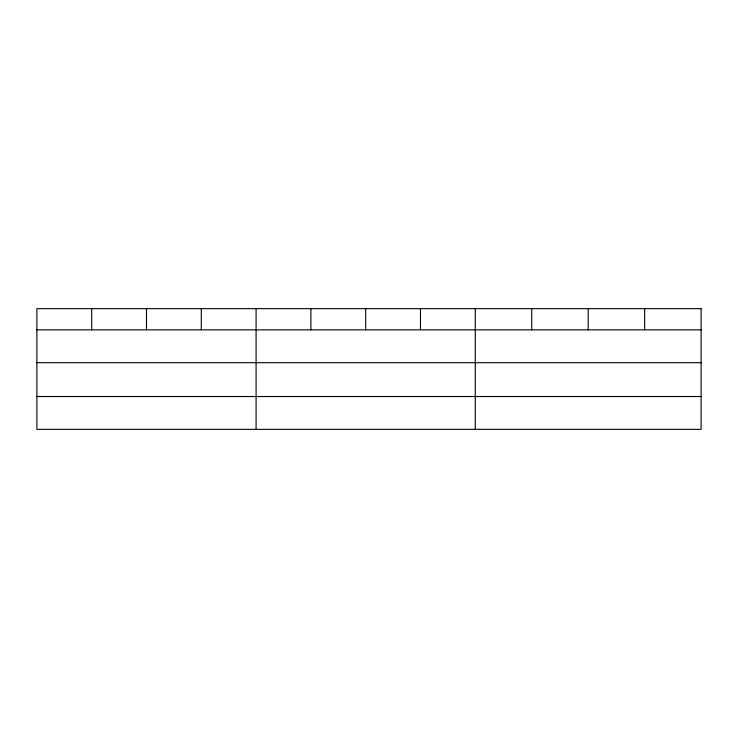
<?xml version="1.0" encoding="UTF-8"?>
<svg xmlns="http://www.w3.org/2000/svg" width="738" height="738" viewBox="0 0 738 738"><rect width="100%" height="100%" fill="white"/><g stroke="black" fill="none" stroke-linecap="round" stroke-linejoin="round"><path stroke-width="1.11" d="M36.9 329.849L701.1 329.849M36.9 362.69L701.1 362.69M36.9 396.518L701.1 396.518M644.643 308.65L644.643 329.849M588.186 308.65L588.186 329.849M531.729 308.65L531.729 329.849M475.272 308.65L475.272 429.35M420.476 308.65L420.476 329.849M365.679 308.65L365.679 329.849M310.882 308.65L310.882 329.849M256.086 308.65L256.086 429.35M201.289 308.65L201.289 329.849M146.493 308.65L146.493 329.849M91.697 308.65L91.697 329.849M701.1 308.65L36.9 308.65L36.9 429.35L701.1 429.35L701.1 308.65"/></g></svg>
